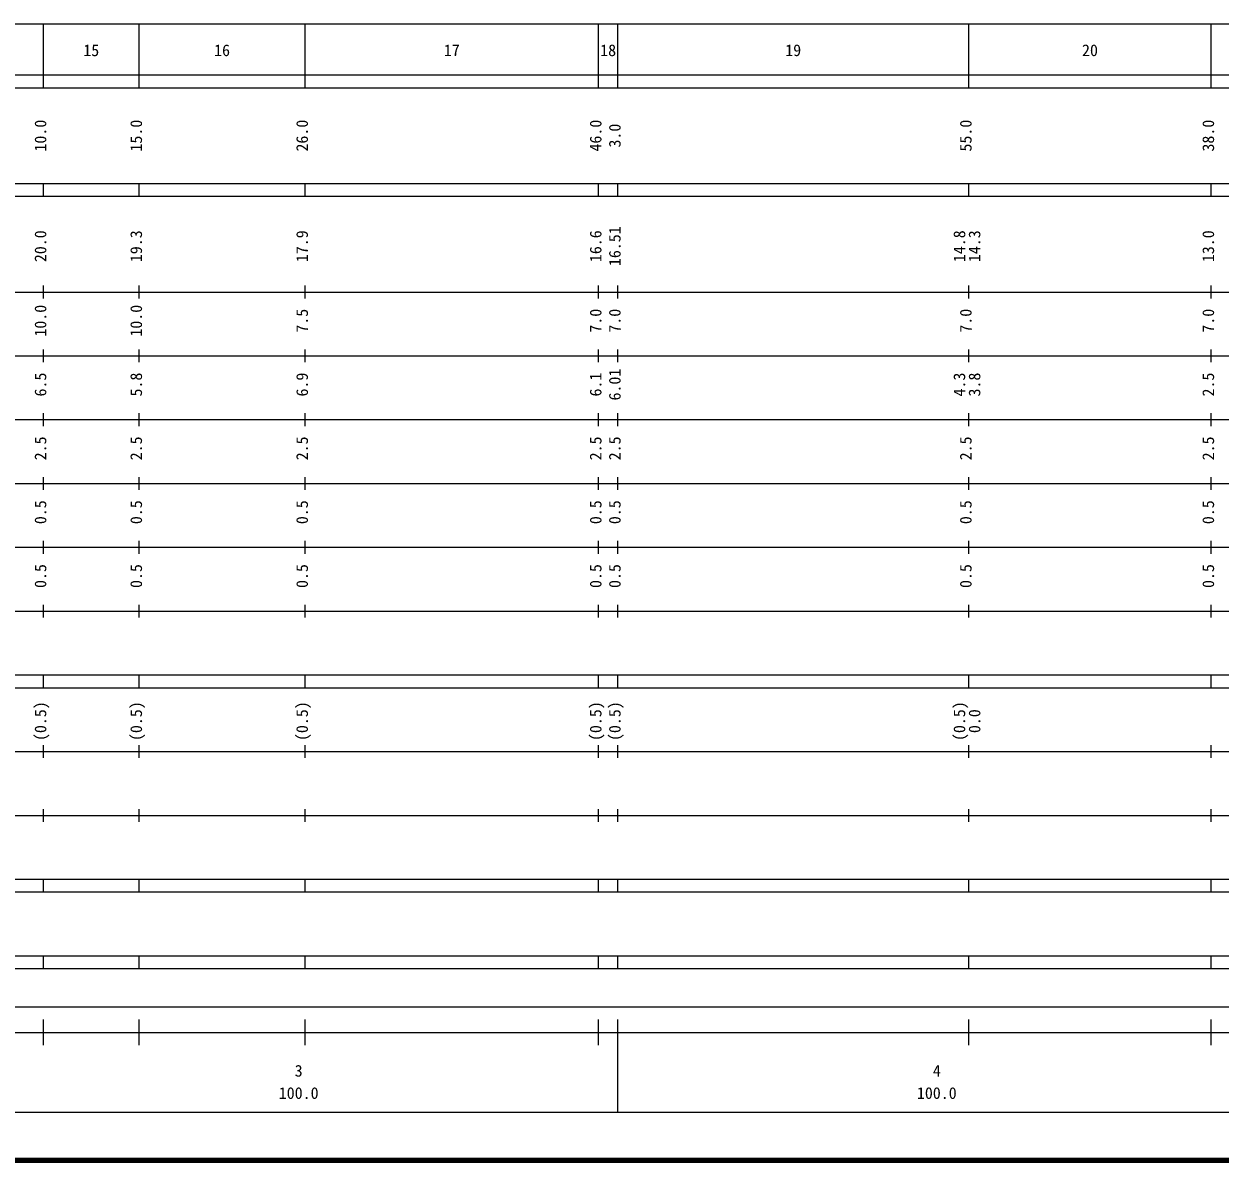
# Model space of a CAD drawing. Units: millimetres on the paper, enlarged 1000 times. Extents: x 40000 to 680000, y 20000 to 380000.
# Drawn here: x 274946 to 462391, y 20000 to 198000 of the extents above; entities that cross this region are included whole.
import ezdxf
from ezdxf.enums import TextEntityAlignment as Align

# ---------------------------------------------------------------- set-up
doc = ezdxf.new("R2010")
doc.units = ezdxf.units.MM
doc.header["$LTSCALE"] = 1000
doc.layers.add('M-TTL', color=2, linetype='Continuous', lineweight=140)
doc.layers.add('M-TTL-BAND', color=7, linetype='Continuous', lineweight=25)
doc.styles.add('ＭＳ ゴシック', font='')
doc.styles.get('ＭＳ ゴシック').set_extended_font_data('MS Gothic')

msp = doc.modelspace()

# ---------------------------------------------------------------- linework, layer by layer
at = {"layer": 'M-TTL'}
msp.add_line((40000, 20000), (680000, 20000), dxfattribs=at)
at = {"layer": 'M-TTL-BAND'}
for p, q in [((68000, 198000), (579000, 198000)), ((278000, 188000), (278000, 198000)), ((293000, 188000), (293000, 198000)), ((319000, 188000), (319000, 198000)), ((365000, 188000), (365000, 198000)), ((368000, 188000), (368000, 198000)), ((423000, 188000), (423000, 198000)), ((461000, 188000), (461000, 198000)), ((40000, 190000), (579000, 190000)), ((40000, 188000), (579000, 188000)), ((40000, 173000), (579000, 173000)), ((278000, 171000), (278000, 173000)), ((293000, 171000), (293000, 173000)), ((319000, 171000), (319000, 173000)), ((365000, 171000), (365000, 173000)), ((368000, 171000), (368000, 173000)), ((423000, 171000), (423000, 173000)), ((461000, 171000), (461000, 173000)), ((40000, 171000), (579000, 171000)), ((40000, 156000), (579000, 156000)), ((278000, 155000), (278000, 157000)), ((293000, 155000), (293000, 157000)), ((319000, 155000), (319000, 157000)), ((365000, 155000), (365000, 157000)), ((368000, 155000), (368000, 157000)), ((423000, 155000), (423000, 157000)), ((461000, 155000), (461000, 157000)), ((278000, 145000), (278000, 147000)), ((293000, 145000), (293000, 147000)), ((319000, 145000), (319000, 147000)), ((365000, 145000), (365000, 147000)), ((368000, 145000), (368000, 147000)), ((423000, 145000), (423000, 147000)), ((461000, 145000), (461000, 147000)), ((46000, 146000), (579000, 146000)), ((278000, 135000), (278000, 137000)), ((293000, 135000), (293000, 137000)), ((319000, 135000), (319000, 137000)), ((365000, 135000), (365000, 137000)), ((368000, 135000), (368000, 137000)), ((423000, 135000), (423000, 137000)), ((461000, 135000), (461000, 137000)), ((52000, 136000), (579000, 136000)), ((46000, 126000), (579000, 126000)), ((278000, 125000), (278000, 127000)), ((293000, 125000), (293000, 127000)), ((319000, 125000), (319000, 127000)), ((365000, 125000), (365000, 127000)), ((368000, 125000), (368000, 127000)), ((423000, 125000), (423000, 127000)), ((461000, 125000), (461000, 127000)), ((278000, 115000), (278000, 117000)), ((293000, 115000), (293000, 117000)), ((319000, 115000), (319000, 117000)), ((365000, 115000), (365000, 117000)), ((368000, 115000), (368000, 117000)), ((423000, 115000), (423000, 117000)), ((461000, 115000), (461000, 117000)), ((52000, 116000), (579000, 116000)), ((278000, 105000), (278000, 107000)), ((293000, 105000), (293000, 107000)), ((319000, 105000), (319000, 107000)), ((365000, 105000), (365000, 107000)), ((368000, 105000), (368000, 107000)), ((423000, 105000), (423000, 107000)), ((461000, 105000), (461000, 107000)), ((46000, 106000), (579000, 106000)), ((40000, 96000), (579000, 96000)), ((278000, 94000), (278000, 96000)), ((293000, 94000), (293000, 96000)), ((319000, 94000), (319000, 96000)), ((365000, 94000), (365000, 96000)), ((368000, 94000), (368000, 96000)), ((423000, 94000), (423000, 96000)), ((461000, 94000), (461000, 96000)), ((40000, 94000), (579000, 94000)), ((278000, 83000), (278000, 85000)), ((293000, 83000), (293000, 85000)), ((319000, 83000), (319000, 85000)), ((365000, 83000), (365000, 85000)), ((368000, 83000), (368000, 85000)), ((423000, 83000), (423000, 85000)), ((461000, 83000), (461000, 85000)), ((49000, 84000), (579000, 84000)), ((278000, 73000), (278000, 75000)), ((293000, 73000), (293000, 75000)), ((319000, 73000), (319000, 75000)), ((365000, 73000), (365000, 75000)), ((368000, 73000), (368000, 75000)), ((423000, 73000), (423000, 75000)), ((461000, 73000), (461000, 75000)), ((40000, 74000), (579000, 74000)), ((40000, 64000), (579000, 64000)), ((278000, 62000), (278000, 64000)), ((293000, 62000), (293000, 64000)), ((319000, 62000), (319000, 64000)), ((365000, 62000), (365000, 64000)), ((368000, 62000), (368000, 64000)), ((423000, 62000), (423000, 64000)), ((461000, 62000), (461000, 64000)), ((40000, 62000), (579000, 62000)), ((40000, 52000), (579000, 52000)), ((278000, 50000), (278000, 52000)), ((293000, 50000), (293000, 52000)), ((319000, 50000), (319000, 52000)), ((365000, 50000), (365000, 52000)), ((368000, 50000), (368000, 52000)), ((423000, 50000), (423000, 52000)), ((461000, 50000), (461000, 52000)), ((40000, 50000), (579000, 50000)), ((71000, 44000), (565000, 44000)), ((278000, 38000), (278000, 42000)), ((293000, 38000), (293000, 42000)), ((319000, 38000), (319000, 42000)), ((365000, 38000), (365000, 42000)), ((368000, 27500), (368000, 42000)), ((423000, 38000), (423000, 42000)), ((461000, 38000), (461000, 42000)), ((40000, 40000), (579000, 40000)), ((68000, 27500), (579000, 27500))]:
    msp.add_line(p, q, dxfattribs=at)

# ---------------------------------------------------------------- texts
at = {"layer": 'M-TTL-BAND', "style": 'ＭＳ ゴシック'}
for s, p in [('15', (285500, 192405)), ('16', (306000, 192405)), ('17', (342000, 192405)), ('18', (366500, 192405)), ('19', (395500, 192405)), ('20', (442000, 192405)), ('3', (318000, 32523)), ('4', (418000, 32523)), ('100.0', (318000, 29033)), ('100.0', (418000, 29033))]:
    msp.add_text(s, height=1833, dxfattribs=at).set_placement(p, align=Align.BOTTOM_CENTER)
for s, p in [('10.0', (279000, 180500)), ('15.0', (294000, 180500)), ('26.0', (320000, 180500)), ('46.0', (366000, 180500)), ('3.0', (369000, 180500)), ('55.0', (424000, 180500)), ('38.0', (462000, 180500)), ('20.0', (279000, 163174)), ('19.3', (294000, 163174)), ('17.9', (320000, 163174)), ('16.6', (366000, 163174)), ('16.51', (369000, 163174)), ('14.8', (423000, 163174)), ('14.3', (425370, 163174)), ('13.0', (462000, 163174)), ('10.0', (279000, 151500)), ('10.0', (294000, 151500)), ('7.5', (320000, 151500)), ('7.0', (366000, 151500)), ('7.0', (369000, 151500)), ('7.0', (424000, 151500)), ('7.0', (462000, 151500)), ('6.5', (279000, 141500)), ('5.8', (294000, 141500)), ('6.9', (320000, 141500)), ('6.1', (366000, 141500)), ('6.01', (369000, 141500)), ('4.3', (423000, 141500)), ('3.8', (425370, 141500)), ('2.5', (462000, 141500)), ('2.5', (279000, 131500)), ('2.5', (294000, 131500)), ('2.5', (320000, 131500)), ('2.5', (366000, 131500)), ('2.5', (369000, 131500)), ('2.5', (424000, 131500)), ('2.5', (462000, 131500)), ('0.5', (279000, 121500)), ('0.5', (294000, 121500)), ('0.5', (320000, 121500)), ('0.5', (366000, 121500)), ('0.5', (369000, 121500)), ('0.5', (424000, 121500)), ('0.5', (462000, 121500)), ('0.5', (279000, 111500)), ('0.5', (294000, 111500)), ('0.5', (320000, 111500)), ('0.5', (366000, 111500)), ('0.5', (369000, 111500)), ('0.5', (424000, 111500)), ('0.5', (462000, 111500)), ('(0.5)', (279000, 88764)), ('(0.5)', (294000, 88764)), ('(0.5)', (320000, 88764)), ('(0.5)', (366000, 88764)), ('(0.5)', (369000, 88764)), ('(0.5)', (423000, 88764)), ('0.0', (425370, 88764))]:
    msp.add_text(s, height=1833, rotation=90, dxfattribs=at).set_placement(p, align=Align.BOTTOM_CENTER)

doc.saveas('drawing.dxf')
